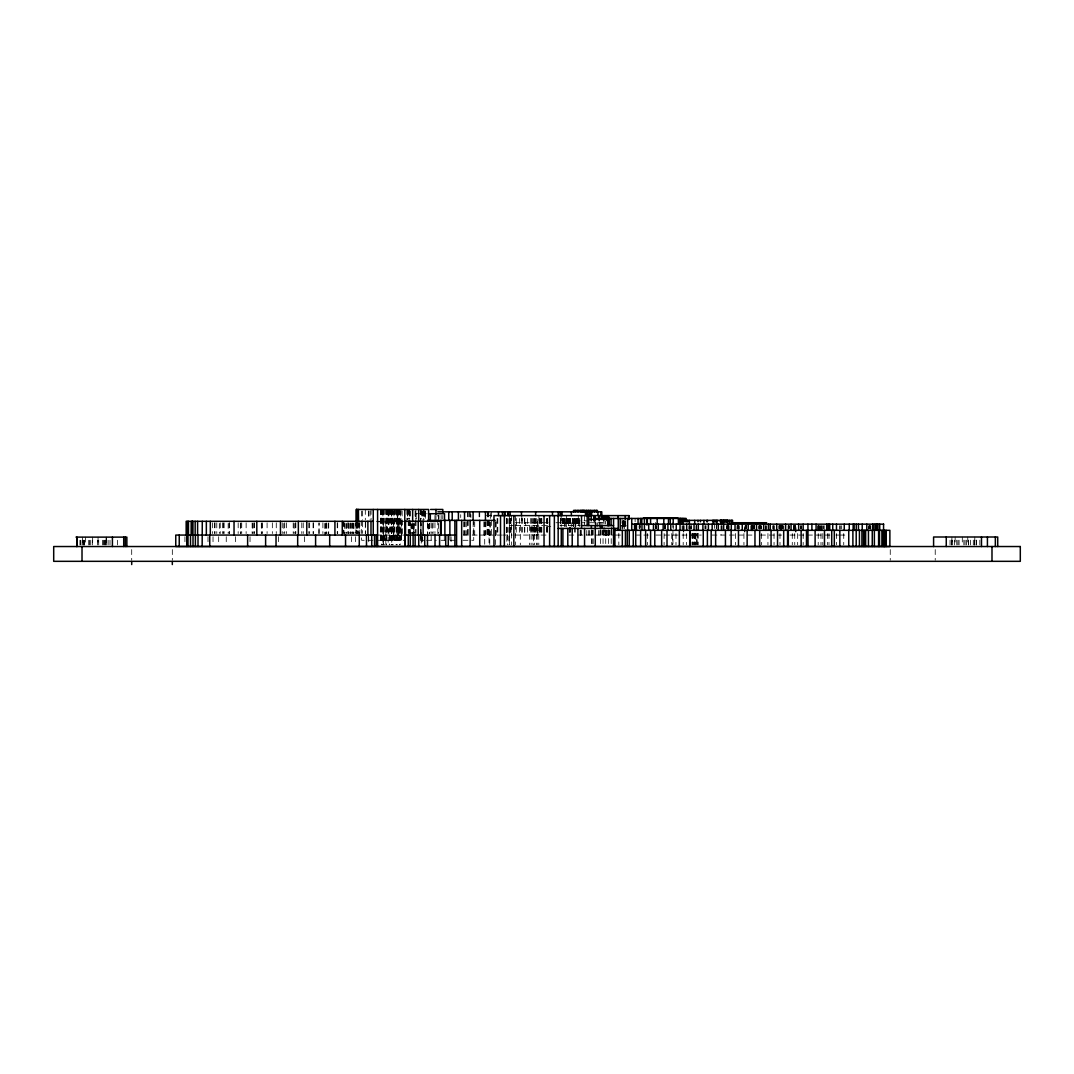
<?xml version="1.0" encoding="UTF-8"?>
<svg xmlns="http://www.w3.org/2000/svg" width="1074" height="1074" viewBox="0 0 1074 1074"><rect width="100%" height="100%" fill="white"/><g stroke="black" fill="none" stroke-linecap="round" stroke-linejoin="round"><path stroke-width="0.75" stroke-dasharray="5 3.75" d="M417.316 513.721L415.302 513.721L415.302 520.366M417.813 513.721L427.009 513.721M486.388 515.614L492.053 515.614M396.051 520.366L406.254 520.366M589.008 520.836L575.798 520.836L575.798 518.232M376.289 521.306L405.448 521.306M377.471 521.789L381.7 521.789M387.674 521.789L405.287 521.789M515.386 522.729L542.894 522.729M543.578 522.729L548.237 522.729M556.01 522.729L584.954 522.729M589.425 522.729L606.582 522.729M509.573 525.589L514.124 525.589M515.386 525.589L542.894 525.589M544.464 525.589L547.539 525.589M560.01 525.589L580.054 525.589M621.349 525.589L626.33 525.589M546.532 526.529L550.734 526.529M625.914 526.529L621.591 526.529L621.604 522.729L623.269 522.729L623.269 526.529M376.289 535.067L406.254 535.067M463.391 535.067L479.098 535.067M479.716 535.067L501.625 535.067M502.672 535.067L512.137 535.067M514.755 535.067L548.384 535.067M568.804 535.067L578.604 535.067M578.873 535.067L582.806 535.067M586.176 535.067L615.16 535.067M615.523 535.067L624.128 535.067M636.479 535.067L640.185 535.067M643.876 535.067L648.387 535.067M655.771 535.067L689.186 535.067M690.73 535.067L701.309 535.067M711.941 535.067L753.854 535.067M760.473 535.067L781.684 535.067M789.927 535.067L830.148 535.067M835.894 535.067L839.036 535.067M839.855 535.067L847.856 535.067M372.96 540.289L361.616 540.289L361.629 535.067M376.961 540.289L405.744 540.289M423.854 540.289L420.256 540.289L420.256 535.067M426.485 540.289L436.312 540.289M440.984 540.289L444.878 540.289M455.255 540.289L450.221 540.289L450.221 536.973M462.961 540.289L473.728 540.289L473.728 520.366M979.85 540.182L979.85 544.948M976.454 540.182L976.454 544.948M976.36 540.182L976.36 544.948M974.816 540.182L974.856 544.948L974.789 537M973.312 540.182L973.312 544.948M970.426 540.182L970.426 544.948M968.627 540.182L968.627 544.948M968.439 540.182L968.439 544.948M967.755 537L967.755 544.948M966.412 540.182L966.412 544.948M965.07 540.182L965.07 544.948M963.875 540.182L963.875 544.948M962.304 537L962.304 544.948M959.055 540.182L959.055 544.948M957.941 540.182L957.941 544.948M956.692 540.182L956.827 544.948M955.148 537L955.148 544.948M954.356 540.182L954.356 544.948M952.598 540.182L952.598 544.948M951.913 537L951.819 544.948M951.564 540.182L951.685 544.948M951.403 540.182L951.403 544.948M950.047 540.182L950.047 544.948M935.226 549.593L935.226 560.279M890.252 549.593L890.252 560.279M870.786 525.696L870.786 530.328M870.571 525.696L870.571 528.784M869.671 525.723L869.671 528.838M869.242 525.723L869.242 528.838M869.041 525.723L869.041 528.838M868.947 525.696L868.745 528.838M843.734 533.55L843.734 544.84M841.667 525.723L841.667 528.838M840.083 525.723L840.083 528.838M839.855 525.723L839.855 528.838M836.458 533.55L836.458 544.84M828.98 533.55L828.98 544.84M827.571 533.55L827.571 544.84M824.201 525.696L824.201 528.784M823.516 525.723L823.516 528.838M822.818 533.55L822.818 544.84M822.59 525.723L822.59 531.952M821.315 525.723L821.315 531.952M821.086 525.723L821.086 531.952M820.992 533.55L820.992 544.84M820.697 525.723L820.818 531.952M819.422 525.723L819.314 531.952M819.032 525.723L819.032 531.952M818.576 525.723L818.576 531.952M818.254 525.723L818.254 531.952M818.213 533.55L818.213 544.84M818.106 525.723L818.106 531.952M817.932 525.696L817.851 531.952M803.177 533.55L803.177 544.84M801.325 525.723L801.191 528.838M801.043 525.723L801.043 528.838M800.533 525.723L800.533 528.838M797.66 533.55L797.66 544.84M795.915 531.952L795.821 525.723L795.78 531.952M795.431 525.723L795.485 531.952M795.257 525.723L795.257 531.952M795.042 525.723L795.042 531.952M794.733 533.55L794.733 544.84M794.559 525.723L794.626 531.952M794.357 525.723L794.357 531.952M794.075 525.723L794.075 531.952M793.726 525.723L793.726 531.952M793.444 525.723L793.458 531.952M792.276 533.55L792.276 544.84M789.215 525.723L789.095 528.838M789.081 525.723L788.893 528.838M788.772 525.723L788.705 528.838M788.544 525.723L788.437 528.838L788.41 525.723M788.088 525.723L788.088 528.838M783.778 525.723L783.805 528.838M782.933 525.723L782.933 528.838M782.637 525.723L782.637 528.838M782.476 525.723L782.409 528.838M782.154 525.696L782.221 528.838M781.684 525.723L781.63 528.838M781.429 525.723L781.429 528.838M781.241 525.723L781.241 531.952M780.919 525.723L780.865 531.952M780.57 525.723L780.57 531.952M780.234 525.696L780.167 531.952M779.993 533.55L779.993 544.84M779.751 525.723L779.751 528.838M779.536 525.723L779.67 528.838M779.214 525.723L779.214 528.838M778.865 525.723L778.972 528.838M774.542 525.723L774.542 531.952M774.045 533.55L774.045 544.84M773.495 525.723L773.602 531.952M773.092 525.723L773.092 528.838M772.971 525.723L772.971 528.838M767.937 533.55L767.937 544.84M766.554 525.723L766.554 531.952M765.762 525.723L765.722 531.952M765.265 525.723L765.346 531.952M761.426 533.55L761.426 544.84M761.157 525.723L761.157 528.838M760.983 525.777L760.983 528.811M760.754 525.723L760.754 528.838M760.553 525.723L760.553 528.838M760.097 528.838L760.097 525.723L759.868 528.838M759.627 525.723L759.627 528.838M759.358 528.838L759.358 525.723L759.184 528.838M758.633 525.723L758.633 528.838M754.431 525.723L754.431 528.838M754.391 525.723L754.391 528.838M753.975 525.723L753.975 528.838M753.773 528.838L753.773 525.723L753.639 528.838M752.968 525.723L752.847 531.952M752.726 525.723L752.726 531.952M752.418 525.723L752.418 531.952M752.082 525.723L752.069 531.952M751.612 525.723L751.679 531.952M751.491 525.723L751.491 531.952M751.236 525.723L751.236 531.952M750.941 525.723L751.021 531.952M746.403 525.723L746.403 528.838M746.296 525.723L746.296 528.838M746.041 525.723L746.041 528.838M745.759 525.696L745.745 528.838M745.557 525.723L745.557 528.838M745.343 525.723L745.343 528.838M745.114 525.723L745.222 528.838M743.933 533.55L743.933 544.84M739.046 525.723L739.113 528.838M738.912 525.723L738.912 528.838M738.59 525.723L738.59 528.838M738.227 528.838L738.093 525.723L737.892 528.838M737.502 525.723L737.422 528.838M737.395 525.723L737.207 528.838M737.059 525.723L737.059 528.838M735.502 533.55L735.502 544.84M728.937 525.723L728.937 531.952M728.83 525.723L728.83 531.952M728.36 525.723L728.36 531.952M727.823 525.723L727.823 531.952M727.581 525.723L727.581 528.838M727.528 525.777L727.528 528.811M727.273 525.723L727.273 528.838M726.883 525.723L726.883 528.838M726.588 525.723L726.588 528.838M722.104 525.723L722.131 531.952M721.567 525.723L721.567 531.952M720.99 525.723L721.03 535.067M716.788 523.441L716.707 528.838M716.291 525.723L716.291 528.838M714.559 523.441L714.559 528.435M706.048 525.723L706.048 528.838M705.591 525.723L705.591 528.838M704.906 525.696L704.906 528.784M698.234 533.295L698.234 544.813M697.59 533.295L697.59 544.84M696.717 525.723L696.717 531.952M696.556 525.723L696.556 531.952M696.395 525.723L696.395 531.952M695.992 525.723L695.818 544.813M695.294 533.295L695.294 544.813M695.053 533.295L695.053 544.813M694.69 533.295L694.69 544.813M694.26 533.295L694.26 544.813M693.817 533.295L693.817 544.813M692.891 533.295L692.891 544.813M692.3 533.295L692.3 544.813M691.992 533.295L692.099 544.84M691.28 528.838L691.106 523.441L691.025 528.435M690.824 525.723L690.73 528.838M689.575 525.723L689.575 528.838M689.28 525.696L689.186 528.838M688.958 525.723L688.958 528.838M686.434 533.55L686.434 544.84M684.138 525.723L683.923 531.952M683.373 525.696L683.373 528.784M683.198 533.55L683.198 544.84M683.024 525.696L682.997 531.952M682.138 525.723L682.138 531.952M675.989 533.55L675.989 544.84M673.237 525.696L673.237 528.784M672.942 522.42L672.888 528.811M672.942 530.328L672.942 544.827M672.378 535.067L672.378 544.827M671.747 533.55L671.747 544.84M665.477 525.696L665.477 528.784M665.262 525.777L665.262 528.811M665.048 525.723L665.048 528.838M664.806 525.723L664.806 528.838M664.591 525.723L664.591 528.838M664.108 533.55L664.108 544.84M656.402 525.723L656.254 528.838M656.133 525.696L656.16 528.838M655.771 525.723L655.771 528.838M655.69 522.42L655.69 528.838M655.301 525.723L655.301 528.838M647.501 533.55L647.501 544.84M640.117 522.42L640.185 528.744M639.849 525.589L639.862 528.905M639.755 525.589L639.822 528.744M639.54 525.589L639.54 528.744M635.123 518.46L635.123 521.789M625.363 520.836L625.363 528.744M624.853 520.836L624.961 529.066M624.477 525.589L624.477 528.744M624.303 520.836L624.33 528.744M623.873 520.836L623.873 528.744M623.632 520.125L623.551 528.744M623.054 525.589L622.907 528.744M622.759 520.836L622.638 528.744L622.558 520.836M622.074 518.46L621.967 528.744M618.825 533.174L618.825 544.8M611.871 530.328L611.871 535.067M611.536 527.159L611.536 535.067M611.227 529.858L611.227 544.8M611.079 530.328L611.079 535.067M609.307 530.328L609.307 535.067M609.025 530.086L609.025 535.067M608.891 530.328L608.891 535.067M608.663 530.328L608.663 535.067M608.461 529.858L608.461 544.8M608.059 530.086L608.059 535.067M607.146 530.328L607.011 535.067M606.555 530.207L606.542 535.067M606.072 530.328L606.072 535.067M605.87 530.328L605.87 535.067M605.709 529.858L605.709 544.8M605.414 520.836L605.414 524.005M605.414 530.328L605.414 535.067M604.058 527.159L604.058 535.067M603.964 520.836L603.964 524.005M603.964 530.328L603.964 535.067M603.319 530.449L603.319 535.067M603.051 529.858L603.051 544.8M602.527 530.449L602.527 535.067M601.964 522.729L601.964 526.529M601.118 530.449L601.118 535.067M600.514 529.858L600.514 544.8M600.42 530.086L600.42 535.067M600.151 522.729L600.151 526.529M599.856 530.449L599.856 535.067M599.225 522.729L599.225 526.529M598.648 530.449L598.594 535.067M597.332 522.729L597.332 526.529M596.03 522.729L596.03 526.529M595.358 522.729L595.358 526.529M595.09 520.836L595.09 524.045M593.197 529.992L593.197 544.813M592.445 530.449L592.445 535.067M592.15 529.992L592.15 544.813M591.908 530.449L591.908 535.067M591.371 529.858L591.371 544.8M591.264 530.449L591.264 535.067M589.438 530.449L589.425 535.067M588.673 530.449L588.673 535.067M586.766 530.449L586.766 535.067M584.605 522.729L584.605 525.589M584.417 515.614L584.417 520.836M581.088 530.449L581.088 535.067M580.148 530.086L580.148 535.067M579.678 522.729L579.678 526.529M579.195 518.46L579.195 526.77M578.94 518.46L578.859 526.784M578.604 522.729L578.604 525.817M578.416 518.46L578.416 526.77M578.295 515.614L578.295 522.729M577.893 518.46L577.893 526.77M577.302 518.46L577.302 526.77M577.141 518.46L577.141 526.77M576.832 518.46L576.832 526.77M576.026 518.46L576.026 526.77M575.825 522.729L575.825 526.529M575.583 522.729L575.583 526.529M575.382 518.46L575.248 535.067M575.06 522.729L575.06 526.529M574.523 518.46L574.684 535.067M574.308 518.46L574.308 526.77M573.691 522.729L573.691 526.529M573.328 518.46L573.221 526.77M573.154 522.729L573.154 526.529M572.872 518.46L572.872 526.77M572.321 518.46L572.321 526.77M571.274 522.729L571.274 526.529M570.307 518.46L570.307 535.067M570.133 518.46L570.133 535.067M569.623 518.46L569.623 535.067M569.274 518.46L569.301 535.067M569.045 518.46L569.045 526.77M568.804 518.46L568.804 526.77M568.508 522.729L568.508 525.589M568.374 518.46L568.374 526.77M567.958 518.46L568.012 526.77M567.448 518.46L567.448 526.77M566.938 518.46L566.938 526.77M566.468 515.614L566.468 526.972M566.428 518.46L566.414 526.77M565.783 518.46L565.783 526.77M565.152 522.729L565.152 526.529M564.897 518.46L564.897 526.77M564.723 522.729L564.723 526.529M564.266 518.46L564.266 526.77M563.716 518.46L563.716 526.77M563.353 518.46L563.353 526.77M562.937 518.46L562.937 526.77M562.615 518.46L562.615 526.77M562.279 518.46L562.279 526.77M561.138 515.614L561.138 526.972M560.91 518.46L560.91 526.77M560.655 518.46L560.655 526.77M547.284 518.46L547.284 535.067M547.136 518.46L547.136 535.067M546.733 518.46L546.733 535.067M541.82 518.46L541.82 535.067M541.215 518.46L541.215 535.067M540.799 518.46L540.799 535.067M539.953 518.46L539.953 535.067M539.497 518.46L539.497 535.067M538.92 515.614L538.92 522.729M538.786 525.589L538.786 544.854M537.269 525.589L537.269 544.854M536.691 518.46L536.691 535.067M536.436 525.589L536.436 544.854M535.322 518.46L535.322 535.067M534.933 518.46L534.933 535.067M534.543 525.589L534.543 544.854M534.261 518.46L534.261 535.067M533.536 518.46L533.402 544.854M532.959 525.589L532.959 544.854M532.422 518.46L532.422 535.067M531.563 518.46L531.563 535.067M531.12 525.589L531.12 544.854M530.704 518.46L530.704 535.067M529.63 525.589L529.63 544.854M527.629 518.46L527.589 535.067M525.696 522.729L525.696 525.589M524.797 518.46L524.797 535.067M524.515 518.46L524.515 535.067M522.635 518.46L522.635 535.067M521.857 515.614L521.857 522.729M521.333 518.46L521.333 535.067M520.326 525.589L520.326 544.854M519.521 518.46L519.521 535.067M516.393 522.729L516.393 525.589M516.245 518.46L516.245 535.067M515.587 515.614L515.641 544.854M511.372 515.614L511.372 544.827M511.009 518.46L511.13 535.067M510.486 518.46L510.486 535.067M510.069 518.46L510.069 535.067M509.761 518.46L509.761 535.067M509.573 515.614L509.573 544.854M509.224 518.863L509.224 544.84M509.076 518.46L509.022 544.827M507.586 535.067L507.586 544.827M507.277 518.46L507.277 535.067M506.807 518.863L506.807 544.84M506.579 518.46L506.579 535.067M506.364 518.46L506.364 535.067M497.799 518.46L497.799 535.067M497.087 518.46L497.087 535.067M496.027 521.789L496.027 535.067M495.758 521.789L495.758 535.067M495.611 522.112L495.557 544.84M491.342 511.828L491.342 535.067M490.348 513.479L490.308 535.067M489.757 521.991L489.757 544.827M489.046 520.366L489.046 544.827M488.751 511.828L488.751 535.067M488.549 511.828L488.549 535.067M487.771 511.828L487.771 535.067M487.542 511.828L487.542 535.067M487.099 520.366L487.099 535.067M485.918 521.789L485.918 535.067M485.354 521.789L485.354 535.067M484.642 521.789L484.71 544.827M483.864 521.789L483.864 535.067M479.716 511.828L479.716 518.46M479.098 511.828L479.098 518.46M474.708 521.789L474.708 535.067M473.151 521.789L473.151 535.067M470.882 514.674L470.882 517.52M470.197 511.828L470.197 518.46M469.714 511.828L469.714 518.46M468.21 511.828L468.21 535.067M467.566 511.828L467.566 535.067M466.734 521.789L466.734 535.067M465.203 521.789L465.203 535.067M464.599 521.789L464.599 535.067M463.7 521.789L463.7 535.067M460.706 514.674L460.706 517.52M451.053 536.705L451.053 544.827M449.872 535.067L449.872 540.289M444.314 535.067L444.314 540.289M442.837 515.386L442.77 518.809M441.132 515.386L441.132 518.702M438.957 515.386L438.957 518.702M438.407 515.386L438.407 520.366M438.461 523.441L438.461 533.416M437.843 533.644L437.736 515.386M435.99 515.386L435.99 520.366M434.943 515.386L434.943 520.366M434.957 522.837L434.957 533.536M433.064 522.837L433.064 533.536M432.137 523.441L432.137 533.416M431.171 535.067L431.171 540.289M431.05 522.837L431.05 533.536M429.587 523.441L429.587 533.416M429.452 523.441L429.452 533.416M428.607 524.058L428.607 532.18M427.922 523.937L427.922 533.59M427.465 522.837L427.465 533.536M425.317 511.049L425.304 519.064L425.089 509.452M424.982 511.009L424.901 519.104M424.445 511.063L424.418 519.104M424.203 510.929L424.203 519.829M424.096 511.063L424.096 519.104M423.854 511.049L423.854 519.185M423.68 509.452L423.68 520.246M423.183 511.009L423.183 518.809M422.941 511.063L422.941 519.104M422.713 510.996L422.713 520.246M422.659 536.799L422.659 544.854M422.028 535.067L422.028 540.289M421.612 511.063L421.612 519.104M421.612 536.799L421.612 544.854M421.25 509.452L421.25 519.104M421.25 520.715L421.25 544.854M420.941 523.682L420.941 540.289M420.632 509.452L420.632 520.246M420.632 520.809L420.632 532.18M420.632 533.791L420.632 540.289M420.458 509.452L420.458 520.246M420.458 520.662L420.538 533.536M420.458 533.791L420.458 540.289M416.175 513.721L416.175 520.366M415.893 509.452L415.893 520.366M416 520.662L416 533.469M415.128 511.009L415.155 519.064M415.155 520.662L415.155 533.469M414.242 523.441L414.242 533.416M413.812 533.59L413.745 523.937L413.557 533.59M413.275 523.937L413.275 533.59M413.168 523.937L413.168 533.59M412.926 523.857L412.926 533.469M412.658 523.441L412.658 533.416M411.637 523.857L411.637 533.469M410.886 523.441L410.886 533.416M410.416 511.063L410.416 519.104M410.416 520.715L410.416 533.59M409.691 511.049L409.691 519.064M409.691 520.662L409.691 533.469M409.436 509.452L409.436 519.185M409.436 520.809L409.436 532.18M409.288 511.049L409.288 519.064M409.288 520.662L409.288 533.469M409.046 509.452L409.046 519.104M409.046 520.662L409.046 533.59M408.227 509.452L408.227 519.064M408.227 520.662L408.227 533.469M407.717 510.929L407.717 519.829M407.476 511.049L407.476 519.064M407.328 509.452L407.328 519.829M406.871 509.452L406.871 520.246M402.146 511.009L402.146 535.067M401.891 520.366L401.891 535.067M401.595 535.067L401.595 540.289M401.434 521.306L401.434 535.067M401.045 509.452L400.911 540.289M400.535 511.049L400.535 540.289M400.226 535.067L400.226 544.827M399.917 509.452L399.917 535.067M399.609 509.452L399.609 544.827M399.353 509.452L399.407 544.854M399.273 520.366L399.273 540.289M398.897 509.452L398.897 535.067M398.763 511.009L398.763 540.289M398.467 521.306L398.467 535.067M398.253 509.452L398.226 535.067M398.011 509.452L398.011 540.289M397.89 535.067L397.89 540.289M397.608 521.306L397.608 509.452L397.487 535.067M397.273 509.452L397.273 544.854M396.83 510.996L396.83 535.067M396.575 509.452L396.548 544.827M396.078 509.452L396.078 544.854M395.729 535.067L395.729 540.289M395.259 509.452L395.259 521.789M394.52 509.452L394.52 540.289M394.198 509.452L394.306 540.289M393.97 510.996L393.97 535.067M393.567 521.789L393.567 535.067M393.097 509.452L393.097 544.854M392.977 535.067L392.977 540.289M392.695 509.452L392.722 544.854M392.493 509.452L392.534 544.827M392.077 509.452L392.077 540.289M391.755 511.063L391.755 544.854M391.527 511.076L391.527 540.289M391.473 509.452L391.392 544.854M391.164 509.452L391.178 544.854M390.949 509.452L390.963 540.289M390.6 509.452L390.6 540.289M389.5 509.452L389.5 544.827M389.271 535.067L389.271 544.827M388.909 510.929L388.909 535.067M388.788 509.452L388.788 521.306M388.157 511.063L388.157 544.854M387.996 509.452L387.996 521.306M387.674 509.452L387.553 535.067M387.378 509.452L387.378 521.306M387.07 509.452L387.07 535.067M386.788 509.452L386.788 540.289M386.627 535.067L386.627 544.827M386.385 509.452L386.385 544.827M386.184 509.452L386.264 540.289M385.982 509.452L385.982 544.827M385.821 521.306L385.821 544.827M384.841 509.452L384.801 544.854M384.492 535.067L384.492 540.289M383.807 509.452L383.794 544.827M383.458 535.067L383.458 544.827M383.324 521.306L383.324 544.827M383.176 509.452L383.176 544.854M382.908 511.063L382.908 544.854M382.196 509.452L382.196 544.827M381.928 509.452L381.928 521.306M381.901 535.067L381.901 544.827M381.7 509.452L381.807 544.854M381.31 509.452L381.31 535.067M381.042 509.452L381.042 535.067M380.921 535.067L380.921 540.289M380.706 509.452L380.626 540.289M380.478 509.452L380.317 535.067M371.054 509.452L371.054 519.829M370.02 510.996L370.02 520.246M368.718 511.063L368.718 519.104M368.718 536.799L368.718 544.854M368.369 511.049L368.369 519.064M368.369 535.067L368.369 540.289M365.67 521.789L365.67 533.536M365.308 509.452L365.308 519.829M365.308 522.837L365.308 533.536M362.636 510.996L362.636 520.246M362.636 521.789L362.636 533.416M361.629 511.049L361.629 519.064M361.629 520.662L361.629 533.469M359.83 521.306L359.83 533.536M359.575 523.441L359.575 533.469M358.756 522.837L358.756 533.536M358.058 521.789L358.058 533.416M357.803 523.441L357.803 533.416M357.481 522.837L357.481 533.536M356.957 521.789L356.957 533.416M356.743 523.441L356.756 533.416M356.192 521.789L356.192 533.416M355.937 523.441L355.937 533.416L355.856 521.789M355.387 536.705L355.387 544.827M353.964 523.441L353.964 533.416M353.48 523.441L353.48 533.416M352.916 522.837L352.916 533.536M352.46 523.441L352.366 533.416M351.587 536.705L351.587 544.827M351.225 523.441L351.225 533.416M350.876 522.837L350.822 533.536M350.231 523.441L350.231 533.416M349.09 523.441L349.09 533.416M348.379 522.837L348.379 533.536M348.204 523.441L348.204 533.416M347.815 522.837L347.815 533.536M346.311 523.441L346.311 533.416M345.935 523.441L345.935 533.416M344.673 523.441L344.673 535.067M343.948 521.789L343.948 533.416M343.693 521.306L343.693 533.536M337.666 522.837L337.666 533.536M337.236 522.837L337.236 533.536M328.711 522.837L328.711 533.536M328.161 523.441L328.161 535.067M326.375 523.441L326.375 533.416M326.16 522.837L326.16 533.536M325.637 523.441L325.637 535.067M324.751 523.441L324.751 535.067M322.885 522.837L322.885 533.536M313.407 522.837L313.407 533.536M313.071 522.837L313.071 533.536M309.661 522.837L309.661 533.536M308.802 522.837L308.802 533.536M304.385 536.705L304.385 544.827M303.23 522.837L303.23 533.536M301.781 522.837L301.781 533.536M295.833 522.837L295.833 533.536M295.256 522.837L295.256 533.536M294.115 523.441L294.115 533.416M293.215 522.837L293.215 533.536M286.382 522.837L286.382 533.536M284.731 522.837L284.731 533.536M283.831 523.441L283.831 533.416M282.22 522.837L282.22 533.536M278.582 536.705L278.582 544.827M276.273 522.837L276.273 533.536M272.34 522.837L272.34 533.536M267.09 522.837L267.09 533.536M262.338 522.837L262.338 533.536M261.814 523.441L261.814 533.416M261.318 522.837L261.318 533.536M254.605 522.837L254.605 533.536M253.867 522.837L253.867 533.536M252.806 523.441L252.806 533.416M252.135 522.837L252.135 533.536M250.027 536.705L250.027 544.827M246.134 522.837L246.134 533.536M241.717 522.837L241.717 533.536M240.791 522.837L240.791 533.536M240.536 523.441L240.536 533.416M238.173 522.837L238.173 533.536M235.555 536.705L235.555 544.827M229.339 522.837L229.339 533.536M229.138 522.837L229.138 533.536M228.158 523.441L228.158 533.416M226.252 536.705L226.252 544.827M224.117 522.837L224.117 533.536M223.54 522.837L223.54 533.536M222.439 522.837L222.439 533.536M220.237 522.837L220.237 533.536M219.324 523.441L219.324 533.416M218.666 536.705L218.666 544.827M216.787 522.837L216.787 533.536M215.028 522.837L215.028 533.536M214.491 522.837L214.491 533.536M213.028 536.705L213.028 544.827M212.639 522.837L212.639 533.536M208.007 536.705L208.007 544.827M184.929 536.705L184.929 544.827M172.323 549.593L172.323 560.279M131.699 549.593L131.699 560.279M117.482 540.249L117.482 544.961M110.004 540.249L110.004 544.961M108.098 540.249L108.098 544.961M106.648 540.249L106.554 544.961M106.326 537.121L106.326 544.961M106.138 537.121L105.99 544.961M105.494 540.249L105.494 544.961M105.024 540.249L105.064 544.961M104.259 540.249L104.259 544.961M103.534 540.249L103.534 544.961M102.527 540.249L102.527 544.961M98.714 540.249L98.714 544.961M98.056 537.121L98.056 544.961M97.64 540.249L97.64 544.961M92.659 537.121L92.659 544.961M92.351 540.249L92.351 544.961M90.726 540.249L90.726 544.961M89.451 540.249L89.451 544.961M88.726 540.249L88.726 544.961M85.598 537.121L85.598 544.961M84.578 540.249L84.578 544.961M83.369 540.249L83.369 544.961M83.06 540.249L83.06 544.961M82.389 537.121L82.389 544.961M82.174 540.249L82.04 544.961M80.55 540.249L80.55 544.961M79.946 540.249L79.946 544.961M974.373 544.948L974.373 540.182L974.306 544.948M744.806 531.952L744.806 525.723L744.765 531.952M696.945 544.813L696.945 533.295L696.838 544.813M683.735 531.952L683.735 525.723L683.601 531.952M639.258 528.744L639.258 525.589L639.124 528.744M605.172 535.067L605.172 530.328L605.159 535.067M580.846 535.067L580.846 530.086L580.739 535.067M537.832 535.067L537.832 518.46L537.792 535.067M319.032 533.536L319.032 522.837L318.965 533.536M84.067 544.961L84.067 540.249L84.041 544.961"/><path stroke-width="1.5" d="M430.58 509.452L442.824 509.452L442.77 512.567M437.91 511.828L601.789 511.828L601.789 515.614M428.486 513.721L444.529 513.721L444.529 520.366M643.326 517.99L677.882 517.99M594.446 518.46L686.205 518.46L686.205 521.789M588.74 519.413L607.683 519.413M427.613 520.366L495.235 520.366M680.889 520.366L732.562 520.366L732.562 524.166M373.416 521.306L186.164 521.306L186.164 535.067M404.28 521.306L440.555 521.306L440.555 535.067M731.985 522.729L766.675 522.729M631.727 524.166L883.687 524.166M581.517 525.589L613.549 525.589M558.158 528.435L618.262 528.435M614.919 530.328L889.876 530.328L889.876 546.465L405.167 546.465L405.167 535.067L454.879 535.067M377.592 535.067L175.76 535.067L175.76 546.465L404.791 546.465L404.791 509.452M76.012 537.121L126.866 537.121L126.866 546.532M997.719 546.532L997.719 537L933.588 537L933.588 546.532M995.343 537L995.343 546.532M991.987 546.532L991.987 561.326M987.422 537L987.422 546.532M981.488 537L981.488 546.532M946.261 537L946.261 546.532M886.251 530.328L886.251 546.465M884.936 530.328L884.936 546.465M884.372 530.328L884.372 546.465M884.157 530.328L884.157 546.465M883.553 524.166L883.553 530.328M883.392 530.328L883.284 546.465M881.902 530.328L881.902 546.465M879.727 524.166L879.727 530.328M879.512 530.328L879.512 546.465M878.599 530.328L878.599 546.465M877.982 524.166L877.982 530.328M877.042 524.166L877.042 530.328M876.33 524.166L876.33 530.328M874.907 524.166L874.907 530.328M874.37 530.328L874.37 546.465M872.773 524.166L872.773 530.328M872.692 524.166L872.692 530.328M872.263 530.328L872.263 546.465M868.45 530.328L868.45 546.465M866.799 524.166L866.799 530.328M865.644 530.328L865.644 546.465M864.516 530.328L864.516 546.465M863.523 530.328L863.523 546.465M862.221 524.166L862.221 530.328M861.912 530.328L861.912 546.465M859.442 530.328L859.442 546.465M858.448 524.166L858.448 530.328M856.273 524.166L856.273 530.328M856.206 530.328L856.206 546.465M854.152 524.166L854.152 530.328M853.132 524.166L853.132 530.328M852.89 530.328L852.89 546.465M849.252 524.166L849.252 530.328M848.742 530.328L848.742 546.465M844.258 524.166L844.258 530.328M839.828 530.328L839.828 546.465M836.471 524.166L836.471 530.328M834.31 530.328L834.31 546.465M832.739 524.166L832.739 530.328M831.719 530.328L831.719 546.465M829.732 524.166L829.732 530.328M828.242 524.166L828.242 530.328M826.698 524.166L826.698 530.328M824.483 530.328L824.483 546.465M816.079 524.166L816.079 530.328M815.112 530.328L815.112 546.465M811.89 524.166L811.89 530.328M807.916 524.166L808.051 546.465M806.48 530.328L806.48 546.465M803.151 524.166L803.151 530.328M801.137 530.328L801.137 546.465M798.653 524.166L798.653 530.328M791.068 524.166L791.068 530.328M788.316 530.328L788.316 546.465M787.564 530.328L787.564 546.465M785.631 524.166L785.631 530.328M783.684 530.328L783.684 546.465M777.536 530.328L777.536 546.465M776.717 524.166L776.717 530.328M771.065 530.328L771.065 546.465M770.259 524.166L770.259 530.328M768.407 524.166L768.407 530.328M763.668 524.166L763.668 530.328M759.68 530.328L759.68 546.465M756.512 524.166L756.512 530.328M754.968 530.328L754.968 546.465M748.229 524.166L748.229 530.328M747.155 530.328L747.155 546.465M742.255 524.166L742.255 530.328M738.469 530.328L738.469 546.465M735.032 524.166L735.032 530.328M732.226 520.366L732.226 524.166M731.381 520.366L731.26 530.328M731.126 530.328L731.126 546.465M729.635 520.366L729.635 524.166M727.89 520.366L727.89 524.166M727.407 520.366L727.407 521.789M726.991 520.366L726.991 521.789M725.89 520.366L725.89 521.789M725.662 520.366L725.662 521.789M725.433 530.328L725.433 546.465M724.883 520.366L724.883 521.789M724.292 520.366L724.292 521.789M723.957 520.366L723.957 521.789M723.661 524.166L723.661 530.328M723.487 520.366L723.326 524.166M723.191 520.366L723.191 521.789M722.278 520.366L722.278 524.166M721.889 520.366L721.889 521.789M721.325 520.366L721.325 524.166M721.016 520.366L721.016 521.789M720.681 520.366L720.681 524.166M720.251 520.366L720.251 521.789M718.291 524.166L718.291 530.328M717.419 520.366L717.419 521.789M716.64 520.366L716.68 524.166M715.928 520.366L715.928 521.789M715.633 530.328L715.633 546.465M715.016 520.366L715.016 521.789M714.183 520.366L714.183 521.789M713.391 520.366L713.391 524.166M712.653 520.366L712.653 521.789M712.169 524.166L712.169 530.328M711.176 530.328L711.176 546.465M708.384 524.166L708.384 530.328M707.524 520.366L707.417 521.789M707.39 530.328L707.39 546.465M706.813 520.366L706.813 521.789M703.926 520.366L703.926 524.166M703.255 530.328L703.255 546.465M702.893 524.166L702.893 530.328M700.449 520.366L700.449 521.789M698.301 524.166L698.301 530.328M697.979 520.366L697.979 521.789M694.663 520.366L694.744 524.166M694.046 524.166L694.046 530.328M689.978 530.328L689.978 546.465M689.723 530.328L689.723 546.465M689.387 520.366L689.387 524.166M687.91 520.366L687.91 521.789M687.145 520.366L687.145 521.789M686.675 524.166L686.675 530.328M684.89 518.46L684.89 521.789M683.467 518.46L683.467 521.789M682.769 520.366L682.769 524.166M682.42 518.46L682.42 521.789M681.842 518.46L681.842 520.366M680.889 518.46L680.889 524.166M680.513 518.46L680.513 524.166M680.003 518.46L680.043 530.328M679.251 518.46L679.251 524.166M679.359 530.328L679.359 546.465M678.392 518.46L678.392 524.166M676.244 524.166L676.244 530.328M673.21 518.46L673.21 524.166M670.753 524.166L670.753 530.328M670.283 518.46L670.283 524.166M668.498 518.46L668.498 524.166M667.907 524.166L667.907 530.328M667.021 530.328L667.021 546.465M663.813 518.46L663.813 524.166M663.155 524.166L663.155 530.328M661.651 530.328L661.651 546.465M658.241 524.166L658.241 530.328M657.194 518.46L657.194 524.166M654.778 530.328L654.778 546.465M653.462 524.166L653.462 530.328M650.576 518.46L650.576 524.166M650.589 530.328L650.589 546.465M648.709 524.166L648.709 530.328M647.327 518.46L647.327 524.166M646.951 518.46L646.951 525.105M645.635 530.328L645.635 546.465M644.387 518.46L644.44 530.328M641.97 524.166L641.97 530.328M641.809 518.46L641.809 524.166M640.52 518.46L640.52 524.166M640.628 530.328L640.628 546.465M638.063 518.46L638.063 524.166M636.439 524.166L636.439 530.328M635.754 524.166L635.714 546.465M635.204 524.166L635.204 530.328M634.559 524.166L634.559 530.328M633.271 530.328L633.271 546.465M631.727 518.46L631.727 530.328M629.27 530.328L629.27 546.465M629.055 518.863L629.055 515.614L493.973 515.614L493.973 546.465M628.746 515.614L628.746 519.534M627.619 518.46L627.619 530.328M627.283 530.328L627.283 546.465M625.43 530.328L625.43 546.465M625.269 515.614L625.269 519.534M622.329 530.328L622.329 546.465M620.222 518.46L620.222 530.328M618.262 518.46L618.262 530.328M618.02 515.614L618.02 518.46M614.919 528.435L614.919 546.465M613.549 518.46L613.549 546.465M611.106 518.46L611.106 525.589M609.75 518.46L609.75 519.413M609.549 518.46L609.549 519.413M609.307 518.46L609.307 525.589M608.596 515.614L608.596 518.46M608.34 518.46L608.34 525.589M608.22 518.46L608.22 525.589M607.683 518.46L607.683 525.589M607.414 515.614L607.401 520.836M607.387 518.46L607.387 520.836M605.937 515.614L605.937 518.46M604.058 515.614L604.058 518.46M603.682 518.46L603.682 520.836M602.514 515.614L602.514 518.46M601.964 525.589L601.964 528.435M601.453 515.614L601.453 518.46M600.863 511.828L600.863 515.614M600.42 525.589L600.42 528.435M599.238 518.46L599.238 520.836M599.037 515.614L599.037 518.46M598.742 515.614L598.742 518.46M597.923 511.828L597.923 515.614M597.453 511.828L597.453 510.405L573.516 510.405L573.516 511.828M596.486 510.405L596.486 511.828M595.291 525.589L595.278 546.465M594.795 515.614L594.795 520.836M594.513 515.614L594.513 520.836M594.405 510.405L594.405 511.828M593.734 515.614L593.734 520.836M591.653 511.828L591.653 515.614M591.398 525.589L591.398 528.435M591.237 515.614L591.237 520.836M590.619 511.828L590.619 515.614M590.338 510.405L590.338 511.828M589.277 511.828L589.277 515.614M588.74 515.614L588.74 525.589M588.431 510.405L588.431 511.828M587.679 511.828L587.679 515.614M587.169 515.614L587.169 525.589M586.954 511.828L586.954 515.614M586.579 510.405L586.579 511.828M585.478 511.828L585.478 515.614M584.551 528.435L584.551 546.465M584.283 510.405L584.283 511.828M583.558 510.405L583.558 511.828M582.672 510.405L582.672 511.828M581.947 510.405L581.947 511.828M581.517 515.614L581.517 528.435M580.739 510.405L580.739 511.828M578 510.405L578 511.828M577.906 528.435L577.906 546.465M575.154 510.405L575.154 511.828M572.214 528.435L572.214 546.465M571.368 511.828L571.368 515.614M567.797 528.435L567.797 546.465M562.91 528.435L562.91 546.465M562.024 511.828L562.024 515.614M561.138 511.828L561.138 515.614M561.272 528.435L561.272 546.465M560.118 511.828L560.118 515.614M558.238 511.828L558.238 515.614M558.158 515.614L558.158 546.465M554.359 515.614L554.359 546.465M552.492 511.828L552.492 515.614M549.62 515.614L549.62 546.465M544.035 515.614L544.035 546.465M535.631 511.828L535.631 515.614M521.467 511.828L521.467 515.614M513.842 515.614L513.842 546.465M510.15 511.828L510.15 515.614M508.432 511.828L508.432 515.614M507.948 511.828L507.948 515.614M504.928 511.828L505.142 515.614M504.35 511.828L504.35 546.465M502.444 511.828L502.444 515.614M500.524 515.614L500.524 546.465M498.497 511.828L498.497 515.614M485.448 511.828L485.448 520.366M479.729 520.366L479.729 546.465M473.11 511.828L473.11 520.366M470.144 520.366L470.144 546.465M464.532 511.828L464.532 520.366M461.672 520.366L461.672 546.465M458.41 511.828L458.41 520.366M456.584 520.366L456.584 546.465M454.879 520.366L454.879 546.465M452.208 511.828L452.208 520.366M449.872 520.366L449.872 535.067M448.744 511.828L448.744 520.366M448.261 535.067L448.261 546.465M445.723 535.067L445.723 546.465M444.878 520.366L444.878 535.308M440.971 520.366L440.971 535.308M439.575 535.067L439.575 546.465M435.977 509.452L435.977 514.124M435.024 535.067L435.024 546.465M430.325 513.721L430.325 520.366M428.607 520.809L428.607 509.452L356.273 509.452L356.273 521.306M427.479 535.067L427.479 546.465M424.727 535.067L424.727 546.465M423.129 521.306L423.129 535.067M418.685 509.452L418.685 520.662M418.726 535.067L418.726 546.465M418.229 521.306L418.229 535.067M415.141 535.067L415.141 546.465M413.114 535.067L413.114 546.465M412.658 509.452L412.658 521.789M410.268 535.067L410.268 546.465M408.281 535.067L408.281 546.465M405.542 521.306L405.542 535.067M377.592 509.452L377.592 546.465M376.343 535.067L376.343 546.465M374.558 535.067L374.558 546.465M373.255 509.452L373.255 535.067M371.725 535.067L371.725 546.465M370.986 521.306L370.986 535.067M367.885 521.306L367.885 535.067M366.489 535.067L366.489 546.465M359.266 535.067L359.266 546.465M358.407 509.452L358.541 521.306M357.078 509.452L357.078 521.306M356.85 509.452L356.85 521.306M356.501 509.452L356.501 521.306M345.546 535.067L345.546 546.465M342.257 521.306L342.257 535.067M334.927 521.306L334.927 535.067M329.678 535.067L329.678 546.465M315.595 535.067L315.595 546.465M306.788 521.306L306.788 535.067M298.344 521.306L298.344 535.067M297.673 535.067L297.673 546.465M280.462 521.306L280.462 535.067M276.031 535.067L276.031 546.465M265.614 535.067L265.614 546.465M256.807 521.306L256.807 535.067M247.624 535.067L247.624 546.465M234.038 521.306L234.038 535.067M210.316 521.306L210.316 535.067M209.739 535.067L209.739 546.465M206.342 521.306L206.342 535.067M202.288 521.306L202.154 546.465M198.005 535.067L198.005 546.465M197.603 521.306L197.603 535.067M195.387 535.067L195.387 546.465M195.159 521.306L195.159 535.067M193.011 535.067L193.011 546.465M192.716 521.306L192.716 535.067M192.501 521.306L192.501 535.067M190.514 535.067L190.514 546.465M188.474 521.306L188.474 535.067M188.017 535.067L188.017 546.465M187.198 521.306L187.198 535.067M186.742 535.067L186.742 546.465M179.237 535.067L179.237 546.465M172.323 561.702L172.323 564.548M131.699 561.702L131.699 564.548M125.309 537.121L125.309 546.532M123.725 537.121L123.725 546.532M112.408 537.121L112.408 546.532M82.013 546.532L82.013 561.326M1020.3 546.532L53.7 546.532L53.7 561.326L1020.3 561.326L1020.3 546.532M726.668 521.789L726.668 520.366L726.588 521.789M191.467 535.067L191.467 521.306L191.414 535.067M76.912 546.532L76.912 537.121L76.804 546.532"/></g></svg>
